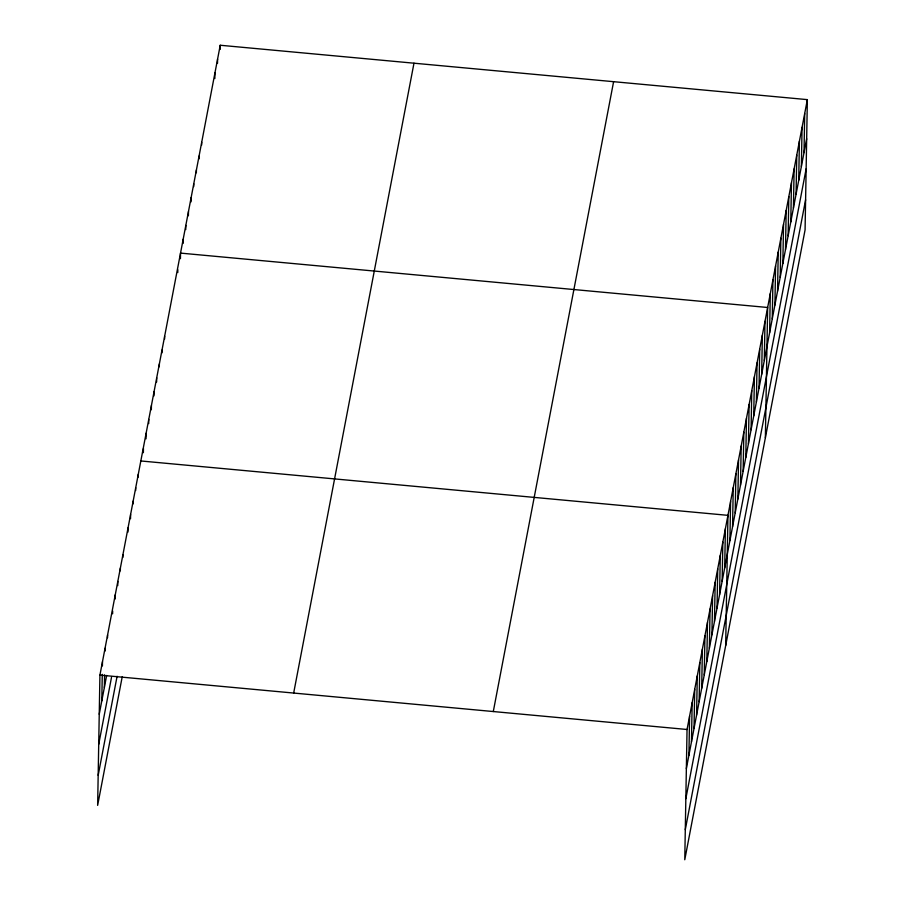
<?xml version="1.0" encoding="UTF-8"?>
<svg xmlns="http://www.w3.org/2000/svg" width="905" height="905" viewBox="0 0 905 905"><rect width="100%" height="100%" fill="white"/><g stroke="black" fill="none" stroke-linecap="round" stroke-linejoin="round"><path stroke-width="1.36" d="M807.351 99.629L687.042 729.487L684.768 859.75L805.077 229.893L807.351 99.629L220.232 45.25L99.923 675.107L97.65 805.371L122.198 676.872M101.801 700.877L102.265 674.316M102.412 665.922L102.48 661.725M104.358 687.495L104.573 674.904M104.991 651.136L105.037 648.342M107.548 637.754L107.593 634.959M112.616 613.782L112.661 610.988M115.195 598.997L115.263 594.8M117.752 585.614L117.82 581.417M120.331 570.829L120.376 568.035M122.888 557.446L122.933 554.652M127.978 532.072L128.046 527.875M130.535 518.689L130.603 514.493M133.114 503.904L133.159 501.11M135.671 490.521L135.716 487.727M138.227 477.139L138.273 474.344M143.375 452.692L143.454 448.495M146.022 438.835L146.124 433.246M148.703 423.585L148.771 419.388M151.35 409.727L151.418 405.531M153.986 395.87L154.065 391.673M156.633 382.012L156.712 377.815M159.314 366.751L159.359 363.957M161.961 352.893L162.006 350.099M164.608 339.047L164.653 336.241M177.787 272.552L177.833 269.758M180.434 258.694L180.536 253.106L767.644 307.485L765.37 437.749M183.104 243.445L183.183 239.248M185.751 229.587L185.83 225.39M188.398 215.729L188.478 211.532M191.046 201.872L191.113 197.675M193.715 186.611L193.761 183.817M196.362 172.753L196.408 169.959M199.01 158.907L199.055 156.101M201.657 145.049L201.702 142.243M214.847 78.554L214.938 72.966M217.517 63.305L217.585 59.108M220.164 49.447L220.232 45.25M688.909 755.256L689.599 716.104M691.465 741.874L692.155 702.721M694.022 728.491L694.712 689.339M696.579 715.108L697.269 675.956M699.135 701.714L699.825 662.573M701.692 688.332L702.382 649.179M704.248 674.949L704.938 635.796M706.805 661.566L707.495 622.414M709.362 648.184L710.052 609.031M711.918 634.801L712.608 595.648M714.475 621.418L715.165 582.266M717.032 608.024L717.722 568.872M719.588 594.642L720.278 555.489M722.145 581.259L722.835 542.106M724.701 567.876L725.391 528.724M725.674 645.593L727.948 515.341L140.829 460.962M729.905 540.636L730.595 501.483M732.552 526.778L733.242 487.625M735.199 512.92L735.889 473.768M737.847 499.062L738.537 459.91M740.494 485.204L741.184 446.052M743.141 471.347L743.831 432.194M745.788 457.489L746.467 418.336M748.435 443.631L749.114 404.478M751.082 429.773L751.761 390.632M753.729 415.915L754.408 376.774M756.376 402.069L757.055 362.916M759.024 388.211L759.702 349.059M761.671 374.353L762.349 335.201M764.318 360.495L764.997 321.343M769.612 332.78L770.291 293.627M772.259 318.922L772.938 279.769M774.906 305.064L775.585 265.912M777.553 291.206L778.232 252.054M780.201 277.349L780.879 238.196M782.848 263.491L783.526 224.338M785.495 249.633L786.174 210.492M788.142 235.786L788.821 196.634M790.778 221.929L791.468 182.776M793.425 208.071L794.115 168.918M796.072 194.213L796.762 155.06M798.719 180.355L799.409 141.203M801.366 166.497L802.056 127.345M804.013 152.64L804.703 113.487M99.245 714.26L106.654 675.447M98.713 744.329L111.496 677.404M98.181 775.302L117.096 676.261M293.673 693.06L413.981 63.192M493.293 711.545L613.601 81.688M686.352 768.639L806.66 138.782M685.832 798.708L806.14 168.85M685.289 829.681L805.597 199.824M99.923 675.107L687.042 729.487"/></g></svg>
